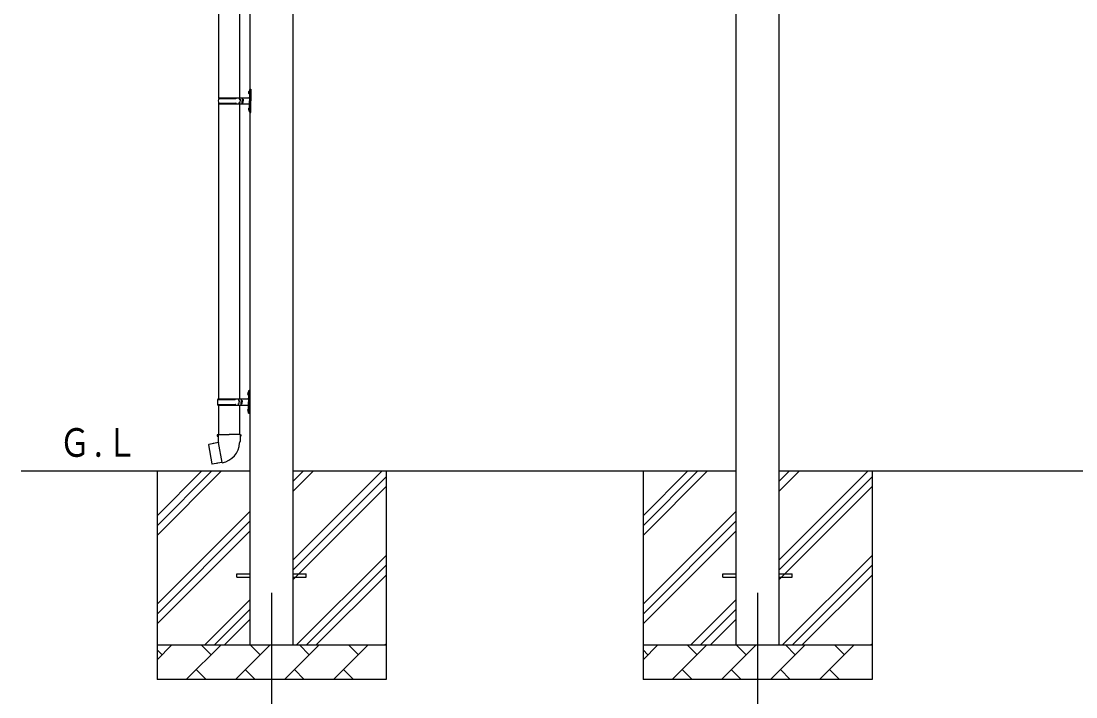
# Model space of a CAD drawing. Units: millimetres, scale not verified. Extents: x -10512 to 10512, y -7425 to 7425.
# Drawn here: x -3929 to -890, y -4808 to -2861 of the extents above; entities that cross this region are included whole.
import ezdxf
from ezdxf.enums import TextEntityAlignment as Align

# ---------------------------------------------------------------- set-up
doc = ezdxf.new("R2010")
doc.units = ezdxf.units.MM
doc.header["$LTSCALE"] = 30
for name, color, linetype in [('0-3_YKK_12', 2, 'Continuous'), ('0-4_YKK_13', 4, 'Continuous'), ('0-5_YKK_A1', 4, 'Continuous')]:
    doc.layers.add(name, color=color, linetype=linetype)
doc.styles.add('ＭＳ ゴシック', font='')
doc.styles.get('ＭＳ ゴシック').set_extended_font_data('MS Gothic')

msp = doc.modelspace()

# ---------------------------------------------------------------- linework, layer by layer
at = {"layer": '0-3_YKK_12'}
for p, q in [((-3207.45, -4508.5), (-3207.45, -5008.5)), ((-1807.45, -4508.5), (-1807.45, -5008.5))]:
    msp.add_line(p, q, dxfattribs=at)
at = {"layer": '0-4_YKK_13'}
for p, q in [((-3359.95, -2122.5), (-3359.95, -3082)), ((-3299.95, -2122.5), (-3299.95, -3082)), ((-3273.75, -3064.85), (-3271.71, -3065.85)), ((-3272.48, -3062.85), (-3271.85, -3062.85)), ((-3272.48, -3062.85), (-3272.48, -3071.15)), ((-3271.85, -3062.85), (-3271.85, -3071.15)), ((-3271.85, -3062.85), (-3271.45, -3063.25)), ((-3271.71, -3065.85), (-3271.1, -3067)), ((-3271.45, -3059), (-3268.45, -3057.5)), ((-3271.45, -3059), (-3271.45, -3091)), ((-3271.45, -3063.25), (-3271.45, -3070.75)), ((-3268.45, -3057.5), (-3268.45, -3091)), ((-3268.45, -3057.5), (-3267.45, -3057.5)), ((-3267.45, -3057.5), (-3267.45, -3091)), ((-3360.45, -3084), (-3310.12, -3084)), ((-3360.45, -3098), (-3310.12, -3098)), ((-3359.45, -3082), (-3273.45, -3082)), ((-3359.45, -3082), (-3359.45, -3084)), ((-3359.45, -3100), (-3359.45, -3098)), ((-3300.45, -3082), (-3300.45, -3086.5)), ((-3300.45, -3086.5), (-3298.45, -3086.5)), ((-3300.45, -3100), (-3300.45, -3095.5)), ((-3300.45, -3095.5), (-3298.45, -3095.5)), ((-3298.45, -3086.5), (-3298.45, -3091)), ((-3298.45, -3095.5), (-3298.45, -3091)), ((-3292.45, -3082), (-3292.45, -3091)), ((-3292.45, -3086.5), (-3289.45, -3086.5)), ((-3292.45, -3100), (-3292.45, -3091)), ((-3292.45, -3095.5), (-3289.45, -3095.5)), ((-3289.45, -3086.5), (-3289.45, -3091)), ((-3289.45, -3095.5), (-3289.45, -3091)), ((-3272.48, -3071.15), (-3271.85, -3071.15)), ((-3271.85, -3071.15), (-3271.45, -3070.75)), ((-3271.45, -3123), (-3271.45, -3091)), ((-3268.45, -3124.5), (-3268.45, -3091)), ((-3267.45, -3124.5), (-3267.45, -3091)), ((-3359.95, -3099.99), (-3359.95, -3949.5)), ((-3359.45, -3100), (-3273.45, -3100)), ((-3299.95, -3099.99), (-3299.95, -3949.5)), ((-3273.75, -3112.85), (-3271.71, -3113.85)), ((-3272.48, -3110.85), (-3271.85, -3110.85)), ((-3272.48, -3110.85), (-3272.48, -3119.15)), ((-3272.48, -3119.15), (-3271.85, -3119.15)), ((-3271.85, -3110.85), (-3271.85, -3119.15)), ((-3271.85, -3110.85), (-3271.45, -3111.25)), ((-3271.85, -3119.15), (-3271.45, -3118.75)), ((-3271.71, -3113.85), (-3271.1, -3115)), ((-3271.45, -3111.25), (-3271.45, -3118.75)), ((-3271.45, -3123), (-3268.45, -3124.5)), ((-3268.45, -3124.5), (-3267.45, -3124.5)), ((-3361.95, -3949.5), (-3275.95, -3949.5)), ((-3361.95, -3949.5), (-3361.95, -3951.5)), ((-3302.95, -3949.5), (-3302.95, -3954)), ((-3294.95, -3949.5), (-3294.95, -3958.5)), ((-3276.25, -3932.35), (-3274.21, -3933.35)), ((-3274.98, -3930.35), (-3274.35, -3930.35)), ((-3274.98, -3930.35), (-3274.98, -3938.65)), ((-3274.98, -3938.65), (-3274.35, -3938.65)), ((-3274.35, -3930.35), (-3274.35, -3938.65)), ((-3274.35, -3930.35), (-3273.95, -3930.75)), ((-3274.35, -3938.65), (-3273.95, -3938.25)), ((-3274.21, -3933.35), (-3273.6, -3934.5)), ((-3273.95, -3926.5), (-3270.95, -3925)), ((-3273.95, -3926.5), (-3273.95, -3958.5)), ((-3273.95, -3930.75), (-3273.95, -3938.25)), ((-3270.95, -3925), (-3270.95, -3958.5)), ((-3270.95, -3925), (-3269.95, -3925)), ((-3269.95, -3925), (-3269.95, -3958.5)), ((-3362.95, -3951.5), (-3312.62, -3951.5)), ((-3362.95, -3965.5), (-3312.62, -3965.5)), ((-3361.95, -3967.5), (-3361.95, -3965.5)), ((-3361.95, -3967.5), (-3275.95, -3967.5)), ((-3359.95, -3967.5), (-3359.95, -4052.43)), ((-3302.95, -3954), (-3300.95, -3954)), ((-3302.95, -3967.5), (-3302.95, -3963)), ((-3302.95, -3963), (-3300.95, -3963)), ((-3300.95, -3954), (-3300.95, -3958.5)), ((-3300.95, -3963), (-3300.95, -3958.5)), ((-3299.95, -3967.5), (-3299.95, -4052.43)), ((-3294.95, -3954), (-3291.95, -3954)), ((-3294.95, -3967.5), (-3294.95, -3958.5)), ((-3294.95, -3963), (-3291.95, -3963)), ((-3291.95, -3954), (-3291.95, -3958.5)), ((-3291.95, -3963), (-3291.95, -3958.5)), ((-3276.25, -3980.35), (-3274.21, -3981.35)), ((-3274.98, -3978.35), (-3274.35, -3978.35)), ((-3274.98, -3978.35), (-3274.98, -3986.65)), ((-3274.35, -3978.35), (-3274.35, -3986.65)), ((-3274.35, -3978.35), (-3273.95, -3978.75)), ((-3273.95, -3990.5), (-3273.95, -3958.5)), ((-3273.95, -3978.75), (-3273.95, -3986.25)), ((-3270.95, -3992), (-3270.95, -3958.5)), ((-3269.95, -3992), (-3269.95, -3958.5)), ((-3274.98, -3986.65), (-3274.35, -3986.65)), ((-3274.35, -3986.65), (-3273.95, -3986.25)), ((-3274.21, -3981.35), (-3273.6, -3982.5)), ((-3273.95, -3990.5), (-3270.95, -3992)), ((-3270.95, -3992), (-3269.95, -3992)), ((-3361.8, -4052.43), (-3363.95, -4053.21)), ((-3363.95, -4053.21), (-3363.95, -4056.83)), ((-3363.95, -4056.83), (-3361.71, -4057.64)), ((-3361.8, -4052.43), (-3329.95, -4052.43)), ((-3361.8, -4052.43), (-3361.71, -4057.64)), ((-3361.71, -4057.64), (-3361.45, -4072.43)), ((-3298.1, -4052.43), (-3329.95, -4052.43)), ((-3295.95, -4056.83), (-3298.19, -4057.64)), ((-3298.1, -4052.43), (-3295.95, -4053.21)), ((-3295.95, -4053.21), (-3295.95, -4056.83)), ((-3388.41, -4080.88), (-3389.22, -4082.05)), ((-3389.22, -4082.05), (-3379.6, -4136.61)), ((-3360.54, -4075.63), (-3388.41, -4080.88)), ((-3375.67, -4078.28), (-3375.88, -4078.52)), ((-3361.45, -4072.43), (-3360.1, -4074.43)), ((-3350.19, -4132.92), (-3360.32, -4075.45)), ((-3360.3, -4074.63), (-3360.3, -4075.33)), ((-3360.1, -4074.43), (-3360.13, -4074.43)), ((-3299.76, -4074.37), (-3299.84, -4076.53)), ((-3298.45, -4072.43), (-3299.76, -4074.37)), ((-3365.58, -4135.52), (-3365.86, -4135.36)), ((-3349.88, -4133.69), (-3350.12, -4133.02)), ((-3307.45, -4454), (-3269.95, -4454)), ((-3307.45, -4463), (-3307.45, -4454)), ((-3307.45, -4463), (-3269.95, -4463)), ((-3144.95, -4454), (-3107.45, -4454)), ((-3144.95, -4463), (-3107.45, -4463)), ((-3107.45, -4463), (-3107.45, -4454)), ((-1907.45, -4454), (-1869.95, -4454)), ((-1907.45, -4463), (-1907.45, -4454)), ((-1907.45, -4463), (-1869.95, -4463)), ((-1744.95, -4454), (-1707.45, -4454)), ((-1744.95, -4463), (-1707.45, -4463)), ((-1707.45, -4463), (-1707.45, -4454))]:
    msp.add_line(p, q, dxfattribs=at)
for points in [[(-3273.75, -3069.15), (-3271.71, -3068.15), (-3271.1, -3067)], [(-3273.75, -3117.15), (-3271.71, -3116.15), (-3271.1, -3115)], [(-3276.25, -3936.65), (-3274.21, -3935.65), (-3273.6, -3934.5)], [(-3276.25, -3984.65), (-3274.21, -3983.65), (-3273.6, -3982.5)], [(-3298.1, -4052.43), (-3298.19, -4057.64), (-3298.45, -4072.43)], [(-3373.42, -4078.06), (-3373.7, -4077.9), (-3375.67, -4078.28)], [(-3350.46, -4132.83), (-3378.44, -4137.43), (-3379.6, -4136.61)], [(-3363.39, -4134.96), (-3363.6, -4135.19), (-3365.58, -4135.52)]]:
    msp.add_lwpolyline(points, dxfattribs=at)
for centre, radius, start, end in [((-3268.15, -3067), 6, 136.21765, 223.78235), ((-3311.7, -3091), 49.25, 171.82876, 180.00002), ((-3311.7, -3091), 49.25, 180.00002, 188.17127), ((-3310.12, -3082), 2, 270, 359.99998), ((-3310.12, -3100), 2, 0.00005, 90.00004), ((-3273.45, -3080), 2, 270, 359.99998), ((-3268.15, -3115), 6, 136.21765, 223.78235), ((-3273.45, -3102), 2, 0.00005, 90.00004), ((-3312.62, -3949.5), 2, 270, 359.99998), ((-3270.65, -3934.5), 6, 136.21765, 223.78235), ((-3275.95, -3947.5), 2, 270, 359.99998), ((-3314.2, -3958.5), 49.25, 171.82876, 180.00002), ((-3314.2, -3958.5), 49.25, 180.00002, 188.17127), ((-3312.62, -3967.5), 2, 0.00005, 90.00004), ((-3270.65, -3982.5), 6, 136.21765, 223.78235), ((-3275.95, -3969.5), 2, 0.00005, 90.00004), ((-3360.6, -4075.33), 0.3, 280.66842, 0), ((-3360.1, -4074.63), 0.2, 100, 180), ((-3360.1, -4074.43), 60.3, 279.96938, 358), ((-3350.41, -4133.13), 0.3, 20, 99.33158), ((-3349.7, -4133.62), 0.2, 200, 279.96938)]:
    msp.add_arc(centre, radius, start, end, dxfattribs=at)
at = {"layer": '0-5_YKK_A1'}
for p, q in [((-1869.95, -1814.33), (-1869.95, -4658.5)), ((-1744.95, -4658.5), (-1744.95, -1814.33)), ((-3269.95, -1861), (-3269.95, -4658.5)), ((-3144.95, -4658.5), (-3144.95, -1861)), ((-3269.95, -4158.5), (-3929.09, -4158.5)), ((-3537.45, -4158.5), (-3537.45, -4758.5)), ((-3537.45, -4343.55), (-3352.4, -4158.5)), ((-3537.45, -4315.27), (-3380.68, -4158.5)), ((-3537.45, -4286.98), (-3408.97, -4158.5)), ((-1869.95, -4158.5), (-3144.95, -4158.5)), ((-3144.95, -4413.6), (-2889.85, -4158.5)), ((-3144.95, -4215.61), (-3087.84, -4158.5)), ((-3144.95, -4187.32), (-3116.13, -4158.5)), ((-2877.45, -4158.5), (-2877.45, -4758.5)), ((-2137.45, -4158.5), (-2137.45, -4758.5)), ((-2137.45, -4343.55), (-1952.4, -4158.5)), ((-2137.45, -4315.27), (-1980.68, -4158.5)), ((-2137.45, -4286.98), (-2008.97, -4158.5)), ((-469.95, -4158.5), (-1744.95, -4158.5)), ((-1744.95, -4413.6), (-1489.85, -4158.5)), ((-1744.95, -4215.61), (-1687.84, -4158.5)), ((-1744.95, -4187.32), (-1716.13, -4158.5)), ((-1477.45, -4158.5), (-1477.45, -4758.5)), ((-3144.95, -4441.88), (-2877.45, -4174.38)), ((-1744.95, -4441.88), (-1477.45, -4174.38)), ((-3144.95, -4470.17), (-2877.45, -4202.67)), ((-1744.95, -4470.17), (-1477.45, -4202.67)), ((-3537.45, -4541.54), (-3269.95, -4274.04)), ((-2137.45, -4541.54), (-1869.95, -4274.04)), ((-3537.45, -4569.82), (-3269.95, -4302.32)), ((-2137.45, -4569.82), (-1869.95, -4302.32)), ((-3537.45, -4598.11), (-3269.95, -4330.61)), ((-2137.45, -4598.11), (-1869.95, -4330.61)), ((-3135.29, -4658.5), (-2877.45, -4400.66)), ((-1735.29, -4658.5), (-1477.45, -4400.66)), ((-3107.01, -4658.5), (-2877.45, -4428.94)), ((-1707.01, -4658.5), (-1477.45, -4428.94)), ((-3078.72, -4658.5), (-2877.45, -4457.23)), ((-1678.72, -4658.5), (-1477.45, -4457.23)), ((-3399.85, -4658.5), (-3269.95, -4528.6)), ((-3371.57, -4658.5), (-3269.95, -4556.88)), ((-1999.85, -4658.5), (-1869.95, -4528.6)), ((-1971.57, -4658.5), (-1869.95, -4556.88)), ((-3343.28, -4658.5), (-3269.95, -4585.17)), ((-1943.28, -4658.5), (-1869.95, -4585.17)), ((-3537.45, -4658.5), (-2877.45, -4658.5)), ((-3537.45, -4701.39), (-3494.56, -4658.5)), ((-3523.11, -4687.05), (-3537.45, -4672.71)), ((-3453.14, -4758.5), (-3353.14, -4658.5)), ((-3381.69, -4687.05), (-3410.24, -4658.5)), ((-3311.71, -4758.5), (-3211.71, -4658.5)), ((-3240.27, -4687.05), (-3268.82, -4658.5)), ((-3170.29, -4758.5), (-3070.29, -4658.5)), ((-3098.85, -4687.05), (-3127.4, -4658.5)), ((-3028.87, -4758.5), (-2928.87, -4658.5)), ((-2957.43, -4687.05), (-2985.98, -4658.5)), ((-2880.73, -4658.5), (-2877.45, -4655.22)), ((-2137.45, -4658.5), (-1477.45, -4658.5)), ((-2137.45, -4701.39), (-2094.56, -4658.5)), ((-2123.11, -4687.05), (-2137.45, -4672.71)), ((-2053.14, -4758.5), (-1953.14, -4658.5)), ((-1981.69, -4687.05), (-2010.24, -4658.5)), ((-1911.71, -4758.5), (-1811.71, -4658.5)), ((-1840.27, -4687.05), (-1868.82, -4658.5)), ((-1770.29, -4758.5), (-1670.29, -4658.5)), ((-1698.85, -4687.05), (-1727.4, -4658.5)), ((-1628.87, -4758.5), (-1528.87, -4658.5)), ((-1557.43, -4687.05), (-1585.98, -4658.5)), ((-1480.73, -4658.5), (-1477.45, -4655.22)), ((-3424.58, -4729.95), (-3396.03, -4758.5)), ((-3283.16, -4729.95), (-3254.61, -4758.5)), ((-3141.74, -4729.95), (-3113.19, -4758.5)), ((-3000.32, -4729.95), (-2971.77, -4758.5)), ((-2024.58, -4729.95), (-1996.03, -4758.5)), ((-1883.16, -4729.95), (-1854.61, -4758.5)), ((-1741.74, -4729.95), (-1713.19, -4758.5)), ((-1600.32, -4729.95), (-1571.77, -4758.5)), ((-2877.45, -4758.5), (-3537.45, -4758.5)), ((-1477.45, -4758.5), (-2137.45, -4758.5))]:
    msp.add_line(p, q, dxfattribs=at)

# ---------------------------------------------------------------- texts
at = {"layer": '0-5_YKK_A1', "style": 'ＭＳ ゴシック', "width": 0.8}
msp.add_text('Ｇ.Ｌ', height=82.48, dxfattribs=at).set_placement((-3819.12, -4141.36), align=Align.BOTTOM_LEFT)

doc.saveas('drawing.dxf')
